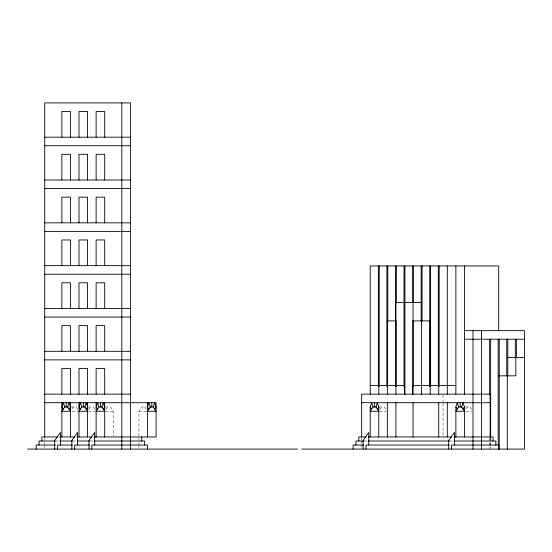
<?xml version="1.0" encoding="UTF-8"?>
<svg xmlns="http://www.w3.org/2000/svg" width="552" height="552" viewBox="0 0 552 552"><rect width="100%" height="100%" fill="white"/><g stroke="black" fill="none" stroke-linecap="round" stroke-linejoin="round"><path stroke-width="0.41" stroke-dasharray="2.76 2.07" d="M71.857 409.135L73.285 406.99M88.513 409.846L90.411 406.99M105.639 409.846L107.543 406.99M138.952 436.114L138.952 411.274L141.809 406.99L146.377 406.99M379.735 409.846L381.639 406.99M465.867 409.135L467.296 406.99M71.567 406.99L76.135 406.99L78.039 409.846M88.127 406.99L93.267 406.99L95.172 409.846M105.26 406.99L110.4 406.99L113.257 411.274L113.257 436.114M379.072 406.99L384.496 406.99L386.4 409.846M465.584 406.99L470.152 406.99L472.057 409.846M72.139 411.274L78.136 411.274M88.417 411.274L95.268 411.274M105.549 411.274L113.257 411.274M138.952 411.274L146.66 411.274M379.645 411.274L386.497 411.274M466.157 411.274L472.153 411.274M55.628 441.007L59.575 441.007M72.823 441.007L76.707 441.007M90.017 441.007L93.84 441.007M363.954 441.007L367.936 441.007M449.825 441.007L453.592 441.007M144.665 406.99L146.087 409.135M490.673 437.922L490.673 448.224M490.135 437.777L490.135 448.224M489.603 437.922L489.603 448.224M443.028 394.997L443.028 401.849M443.028 403.567L443.028 436.114M361.657 437.777L361.657 440.199M361.657 441.007L361.657 443.428M361.657 444.236L361.657 447.472M138.952 437.777L138.952 441.814M138.952 442.621L138.952 445.043M138.952 445.857L138.952 447.472M44.733 437.777L44.733 441.814M44.733 442.621L44.733 445.043M44.733 445.857L44.733 447.472"/><path stroke-width="0.83" d="M148.943 409.135L147.515 406.99L148.943 402.712L150.372 406.99L147.515 411.274L156.085 411.274L153.228 406.99L154.657 402.712L156.085 406.99L154.657 409.135M370.219 436.97L370.219 406.99L371.648 402.712L373.076 406.99L370.219 411.274L378.789 411.274L375.933 406.99L377.361 402.712L378.789 406.99L378.789 436.97M455.876 436.97L455.876 406.99L457.304 402.712L458.733 406.99L455.876 411.274L464.439 411.274L461.589 406.99L463.011 402.712L464.439 406.99L464.439 436.97M63.287 409.135L61.865 406.99L63.287 402.712L64.715 406.99L61.865 411.274L70.428 411.274L67.572 406.99L69 402.712L70.428 406.99L69 409.135M80.419 409.135L78.991 406.99L80.419 402.712L81.848 406.99L78.991 411.274L87.561 411.274L84.704 406.99L86.133 402.712L87.561 406.99L86.133 409.135M97.552 409.135L96.124 406.99L97.552 402.712L98.98 406.99L96.124 411.274L104.687 411.274L101.837 406.99L103.265 402.712L104.687 406.99L103.265 409.135M377.361 409.135L378.789 406.99M463.011 409.135L464.439 406.99M44.733 137.179L130.389 137.179M44.733 145.742L130.389 145.742M44.733 180.007L130.389 180.007M44.733 188.57L130.389 188.57M44.733 222.835L130.389 222.835M44.733 231.398L130.389 231.398M44.733 265.664L130.389 265.664M44.733 274.227L130.389 274.227M421.611 302.572L395.915 302.572L395.915 320.891M44.733 308.485L130.389 308.485M44.733 317.055L130.389 317.055M464.439 330.634L524.4 330.634L524.4 449.087L301.696 449.087M464.439 339.204L524.4 339.204M44.733 351.313L130.389 351.313M507.267 357.517L524.4 357.517M44.733 359.883L130.389 359.883M498.704 375.829L515.837 375.829L515.837 357.517M370.219 385.579L404.485 385.579L404.485 394.142M455.876 385.579L413.048 385.579L413.048 394.142M44.733 394.142L130.389 394.142M44.733 402.712L156.085 402.712L156.085 436.97L94.316 436.97M361.657 402.712L490.135 402.712M64.715 406.99L68.144 406.99M81.848 406.99L85.277 406.99M98.98 406.99L102.403 406.99M149.799 406.99L153.228 406.99M373.076 406.99L376.505 406.99M458.733 406.99L462.155 406.99M57.581 436.97L41.876 436.97L41.876 441.007M59.926 436.97L74.713 436.97M77.28 436.97L91.839 436.97M365.935 436.97L358.8 436.97L358.8 441.007M368.246 436.97L451.591 436.97M454.117 436.97L492.991 436.97L492.991 441.007M55.297 441.007L39.019 441.007L39.019 445.043M59.926 441.007L72.429 441.007M77.563 441.007L89.555 441.007M94.316 441.007L144.665 441.007L144.665 445.043M363.651 441.007L355.943 441.007L355.943 445.043M368.246 441.007L449.307 441.007M454.117 441.007L495.848 441.007L495.848 445.043M55.297 445.043L36.163 445.043L36.163 449.087M72.429 445.043L57.581 445.043L57.581 449.087M89.555 445.043L74.713 445.043L74.713 449.087M363.651 445.043L353.087 445.043L353.087 449.087M449.307 445.043L365.935 445.043L365.935 449.087M27.6 449.087L297.411 449.087M455.876 406.99L457.304 409.135M370.219 406.99L371.648 409.135M516.368 339.204L516.368 357.517M515.299 339.204L515.299 357.517M507.805 339.204L507.805 375.829M507.267 375.829L507.267 449.087M506.736 339.204L506.736 375.829M499.236 339.204L499.236 449.087M498.704 330.634L498.704 265.947L370.219 265.947L370.219 394.142M498.704 449.087L498.704 445.043L451.591 445.043L451.591 449.087M498.166 339.204L498.166 444.795M490.673 339.204L490.673 437.067M490.135 436.97L490.135 394.142L361.657 394.142L361.657 436.97M489.603 339.204L489.603 394.142M481.572 330.634L481.572 449.087M473.009 330.634L473.009 449.087M464.439 265.947L464.439 394.142M460.161 402.712L460.161 406.99M455.876 265.947L455.876 394.142M454.448 445.043L454.448 432.444L448.735 440.517L448.735 449.087M447.313 265.947L447.313 394.142M447.313 402.712L447.313 436.97M439.192 265.947L439.192 386.4M438.743 385.579L438.743 394.142M438.743 402.712L438.743 436.97M438.302 265.947L438.302 386.4M430.622 265.947L430.622 386.4M430.18 394.142L430.18 320.891L412.599 320.891L412.599 394.142M429.732 265.947L429.732 386.4M422.059 265.947L422.059 320.891M421.611 320.891L421.611 394.142M421.169 265.947L421.169 320.891M413.496 265.947L413.496 302.572M413.496 320.891L413.496 386.386M413.048 302.572L413.048 320.891M413.048 402.712L413.048 436.97M412.599 265.947L412.599 302.572M404.926 265.947L404.926 394.142M404.036 265.947L404.036 386.441M396.364 265.947L396.364 302.862M396.364 386.386L396.364 320.891L387.352 320.891L387.352 394.142M395.915 385.579L395.915 394.142M395.915 402.712L395.915 436.97M395.473 265.947L395.473 386.386M387.801 265.947L387.801 321.009M387.352 402.712L387.352 436.97M386.904 265.947L386.904 386.4M379.231 265.947L379.231 386.4M378.789 385.579L378.789 394.142M378.341 265.947L378.341 386.4M374.504 402.712L374.504 406.99M368.791 445.043L368.791 432.444L363.085 440.517L363.085 449.087M151.8 402.712L151.8 406.99M147.515 402.712L147.515 436.97M147.515 449.087L147.515 445.043L91.839 445.043L91.839 449.087M141.809 436.97L141.809 441.007M130.389 449.087L130.389 102.913L44.733 102.913L44.733 436.97M121.82 102.913L121.82 449.087M104.687 137.179L104.687 111.483L96.124 111.483L96.124 137.179M104.687 180.007L104.687 154.312L96.124 154.312L96.124 180.007M104.687 222.835L104.687 197.133L96.124 197.133L96.124 222.835M104.687 265.664L104.687 239.961L96.124 239.961L96.124 265.664M104.687 308.485L104.687 282.79L96.124 282.79L96.124 308.485M104.687 351.313L104.687 325.618L96.124 325.618L96.124 351.313M104.687 394.142L104.687 368.446L96.124 368.446L96.124 394.142M104.687 402.712L104.687 436.97M100.409 402.712L100.409 406.99M96.124 402.712L96.124 436.97M94.696 445.043L94.696 432.444L88.989 440.517L88.989 449.087M87.561 137.179L87.561 111.483L78.991 111.483L78.991 137.179M87.561 180.007L87.561 154.312L78.991 154.312L78.991 180.007M87.561 222.835L87.561 197.133L78.991 197.133L78.991 222.835M87.561 265.664L87.561 239.961L78.991 239.961L78.991 265.664M87.561 308.485L87.561 282.79L78.991 282.79L78.991 308.485M87.561 351.313L87.561 325.618L78.991 325.618L78.991 351.313M87.561 394.142L87.561 368.446L78.991 368.446L78.991 394.142M87.561 402.712L87.561 436.97M83.276 402.712L83.276 406.99M78.991 402.712L78.991 436.97M77.563 445.043L77.563 432.444L71.857 440.517L71.857 449.087M70.428 137.179L70.428 111.483L61.865 111.483L61.865 137.179M70.428 180.007L70.428 154.312L61.865 154.312L61.865 180.007M70.428 222.835L70.428 197.133L61.865 197.133L61.865 222.835M70.428 265.664L70.428 239.961L61.865 239.961L61.865 265.664M70.428 308.485L70.428 282.79L61.865 282.79L61.865 308.485M70.428 351.313L70.428 325.618L61.865 325.618L61.865 351.313M70.428 394.142L70.428 368.446L61.865 368.446L61.865 394.142M70.428 402.712L70.428 436.97M66.143 402.712L66.143 406.99M61.865 402.712L61.865 436.97M60.437 445.043L60.437 432.444L54.724 440.517L54.724 449.087"/></g></svg>
